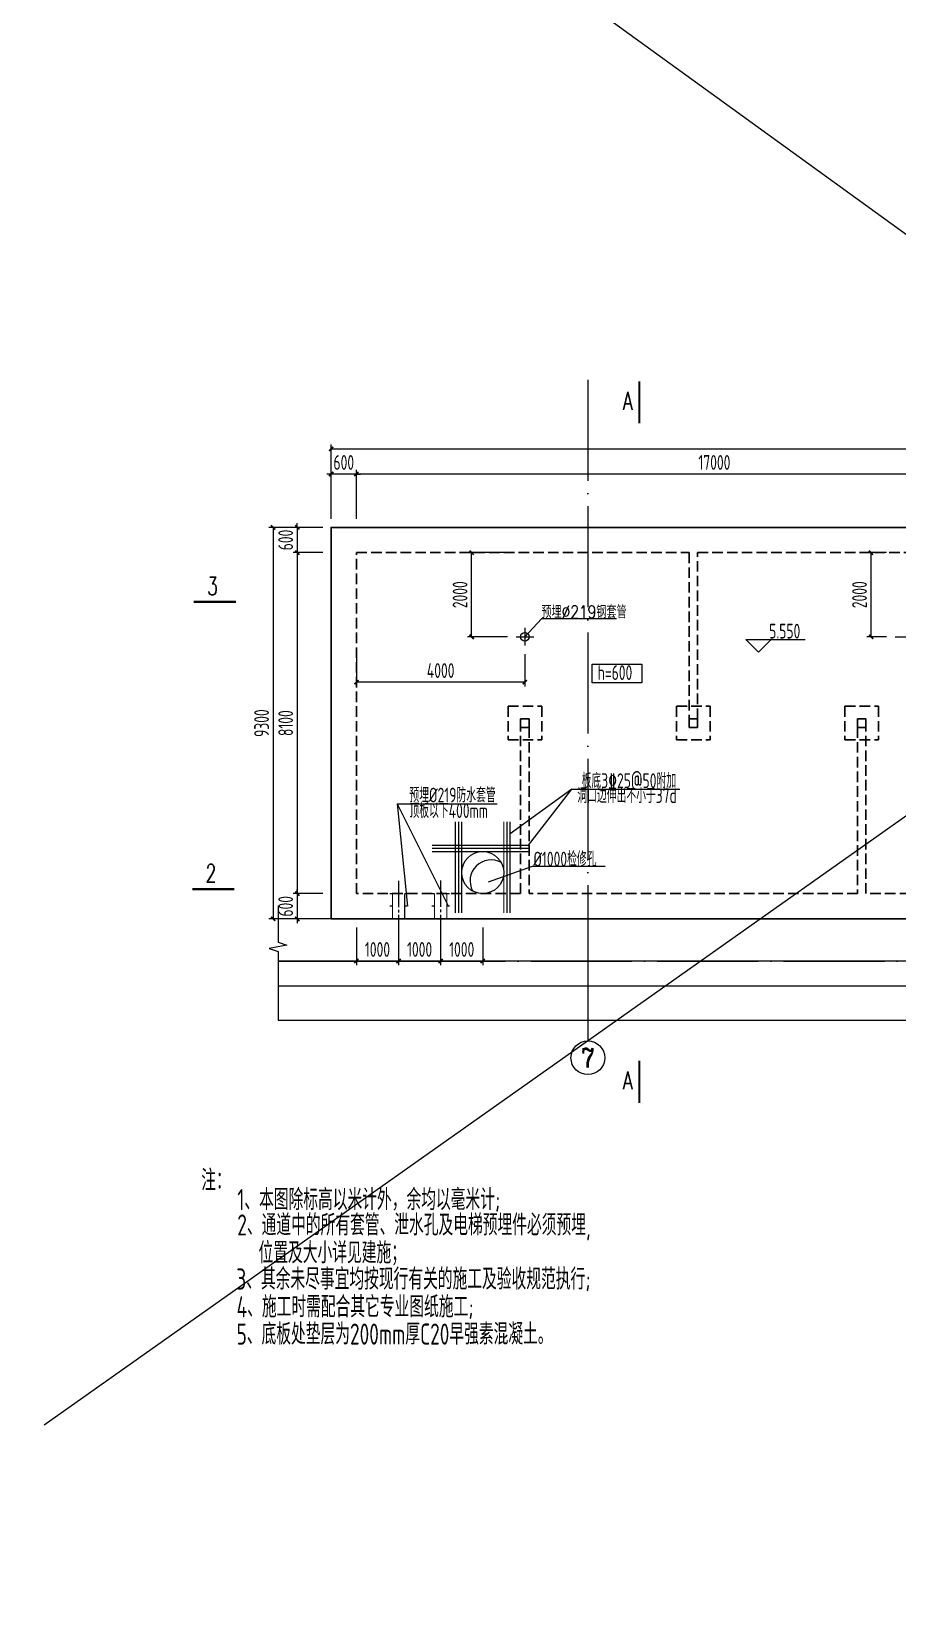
# Model space of a CAD drawing. Header units: millimetres. Extents: x -897614 to 191467, y -439928 to 101803.
# Drawn here: x -858070 to -837513, y -66810 to -29242 of the extents above; entities that cross this region are included whole.
import ezdxf
from ezdxf.enums import TextEntityAlignment as Align

# ---------------------------------------------------------------- set-up
doc = ezdxf.new("R2010")
doc.units = ezdxf.units.MM
doc.header["$LTSCALE"] = 1000
for name, pattern in [('ACAD_ISO04W100', [30, 24, -3, 0, -3]), ('CENTER', [1.625, 1.25, -0.125, 0.125, -0.125]), ('DASH', [0.35, 0.25, -0.1])]:
    doc.linetypes.add(name, pattern=pattern)
for name, color, linetype in [('AXIS', 3, 'Continuous'), ('DIM_ELEV', 3, 'Continuous'), ('DIM_LEAD', 3, 'Continuous'), ('DIM_SYMB', 3, 'Continuous'), ('JG_TEXT', 7, 'Continuous'), ('KD', 7, 'Continuous'), ('OTH', 7, 'Continuous'), ('REIN', 1, 'Continuous'), ('TEXT(水平)', 7, 'Continuous'), ('备注', 1, 'Continuous')]:
    doc.layers.add(name, color=color, linetype=linetype)
for name, color, linetype, lineweight in [('AXIS_TEXT', 7, 'Continuous', 18), ('DOTE', 8, 'ACAD_ISO04W100', 9), ('WALL', 6, 'Continuous', 30)]:
    doc.layers.add(name, color=color, linetype=linetype, lineweight=lineweight)
doc.layers.add('DY', color=1, linetype='Continuous', plot=False)
doc.styles.add('_TCH_AXIS', font='COMPLEX', dxfattribs={"bigfont": 'GBCBIG'})
doc.styles.add('_TCH_LABEL', font='COMPLEX', dxfattribs={"bigfont": 'GBCBIG'})
doc.styles.add('COMPLEX', font='COMPLEX')
doc.styles.add('GPS', font='txt1.shx', dxfattribs={"width": 0.8, "bigfont": 'hztxt.shx'})
doc.styles.add('TSSD', font='tssdeng.shx', dxfattribs={"width": 0.7, "bigfont": 'tssdchn.shx'})
doc.styles.add('TSSD_Rein', font='tssdeng.shx', dxfattribs={"width": 0.75, "bigfont": 'hztxt.shx'})
doc.dimstyles.new('TSD', dxfattribs={"dimtxt": 350, "dimasz": 100, "dimexe": 100, "dimexo": 200, "dimgap": 100, "dimtad": 1, "dimdec": 0, "dimzin": 0, "dimdsep": 46, "dimtxsty": 'TSSD', "dimblk": 'ARCHTICK', "dimcen": 0.09, "dimclrt": 7, "dimazin": 2, "dimtfac": 1, "dimtdec": 0, "dimtix": 1, "dimtmove": 2, "dimatfit": 3, "dimfxl": 0, "dimtolj": 1, "dimtzin": 0, "dimarcsym": 0})

# ---------------------------------------------------------------- blocks, each defined once
blk = doc.blocks.new('_ArchTick')
at = {"color": 0, "linetype": 'ByBlock', "const_width": 0.4}
blk.add_lwpolyline([(-0.5, -0.5), (0.5, 0.5)], dxfattribs=at)
blk = doc.blocks.new('*D193')
at = {"layer": 'Defpoints', "color": 0, "transparency": 16777216}
for p in [(-792468, -39148), (-850958, -41016, 0), (-792468, -41016, 0)]:
    blk.add_point(p, dxfattribs=at)
at = {"layer": 'DIM_LEAD', "color": 0, "lineweight": -2, "transparency": 16777216}
for p, q in [((-850958, -40816), (-850958, -39048)), ((-792468, -40816), (-792468, -39048)), ((-850958, -39148), (-792468, -39148))]:
    blk.add_line(p, q, dxfattribs=at)
at = {"layer": 'DIM_LEAD', "color": 0, "lineweight": -2, "transparency": 16777216, "xscale": 100, "yscale": 100, "zscale": 100, "rotation": 180}
blk.add_blockref('_ArchTick', (-850958, -39148), dxfattribs=at)
at = {"layer": 'DIM_LEAD', "color": 0, "lineweight": -2, "transparency": 16777216, "xscale": 100, "yscale": 100, "zscale": 100}
blk.add_blockref('_ArchTick', (-792468, -39148), dxfattribs=at)
at = {"layer": 'DIM_LEAD', "color": 7, "transparency": 16777216, "insert": (-821713, -38873), "char_height": 350, "attachment_point": 5, "style": 'TSSD'}
blk.add_mtext('\\A1;58490', dxfattribs=at)
blk = doc.blocks.new('A$C3ABC6A2D')
at = {"color": 5, "linetype": 'Continuous'}
for p, q in [((-28370, -6781), (-47829, -6781)), ((-28370, -7781), (-47829, -7781)), ((-28370, -8381), (-47829, -8381))]:
    blk.add_line(p, q, dxfattribs=at)
at = {"color": 5}
blk.add_lwpolyline([(-47829, -6467), (-47829, -7330), (-47619, -7406), (-48039, -7480), (-47829, -7555), (-47829, -9187), (-18323, -9187), (-18246, -8977), (-18172, -9397), (-18098, -9187), (4605, -9187), (4605, -7555), (4395, -7480), (4815, -7406), (4605, -7330), (4605, -6467)], dxfattribs=at)
blk = doc.blocks.new('*D709')
at = {"layer": 'Defpoints', "color": 0, "transparency": 16777216}
for p in [(-850358, -39749), (-850358, -41016, 0), (-833358, -41016, 0)]:
    blk.add_point(p, dxfattribs=at)
at = {"layer": 'DIM_LEAD', "color": 0, "lineweight": -2, "transparency": 16777216}
for p, q in [((-850358, -40816), (-850358, -39649)), ((-833358, -39749), (-850358, -39749)), ((-833358, -40816), (-833358, -39649))]:
    blk.add_line(p, q, dxfattribs=at)
at = {"layer": 'DIM_LEAD', "color": 0, "lineweight": -2, "transparency": 16777216, "xscale": 100, "yscale": 100, "zscale": 100, "rotation": 180}
blk.add_blockref('_ArchTick', (-850358, -39749), dxfattribs=at)
at = {"layer": 'DIM_LEAD', "color": 0, "lineweight": -2, "transparency": 16777216, "xscale": 100, "yscale": 100, "zscale": 100}
blk.add_blockref('_ArchTick', (-833358, -39749), dxfattribs=at)
at = {"layer": 'DIM_LEAD', "color": 7, "transparency": 16777216, "insert": (-841858, -39474), "char_height": 350, "attachment_point": 5, "style": 'TSSD'}
blk.add_mtext('\\A1;17000', dxfattribs=at)
blk = doc.blocks.new('*D710')
at = {"layer": 'Defpoints', "color": 0, "transparency": 16777216}
for p in [(-850958, -39749), (-850958, -41016, 0), (-850358, -41016, 0)]:
    blk.add_point(p, dxfattribs=at)
at = {"layer": 'DIM_LEAD', "color": 0, "lineweight": -2, "transparency": 16777216}
for p, q in [((-850958, -39749), (-851058, -39749)), ((-850958, -40816), (-850958, -39649)), ((-850358, -39749), (-850958, -39749)), ((-850358, -40816), (-850358, -39649)), ((-850358, -39749), (-850258, -39749))]:
    blk.add_line(p, q, dxfattribs=at)
at = {"layer": 'DIM_LEAD', "color": 0, "lineweight": -2, "transparency": 16777216, "xscale": 100, "yscale": 100, "zscale": 100}
blk.add_blockref('_ArchTick', (-850958, -39749), dxfattribs=at)
at = {"layer": 'DIM_LEAD', "color": 0, "lineweight": -2, "transparency": 16777216, "xscale": 100, "yscale": 100, "zscale": 100, "rotation": 180}
blk.add_blockref('_ArchTick', (-850358, -39749), dxfattribs=at)
at = {"layer": 'DIM_LEAD', "color": 7, "transparency": 16777216, "insert": (-850658, -39474), "char_height": 350, "attachment_point": 5, "style": 'TSSD'}
blk.add_mtext('\\A1;600', dxfattribs=at)
blk = doc.blocks.new('*D711')
at = {"layer": 'Defpoints', "color": 0, "transparency": 16777216}
for p in [(-850958, -41016, 0), (-851763, -41616), (-850958, -41616, 0)]:
    blk.add_point(p, dxfattribs=at)
at = {"layer": 'DIM_LEAD', "color": 0, "lineweight": -2, "transparency": 16777216}
for p, q in [((-851763, -41016), (-851763, -40916)), ((-851158, -41016), (-851863, -41016)), ((-851763, -41016), (-851763, -41616)), ((-851158, -41616), (-851863, -41616)), ((-851763, -41616), (-851763, -41716))]:
    blk.add_line(p, q, dxfattribs=at)
at = {"layer": 'DIM_LEAD', "color": 0, "lineweight": -2, "transparency": 16777216, "xscale": 100, "yscale": 100, "zscale": 100}
for p, rotation in [((-851763, -41016), 270), ((-851763, -41616), 90)]:
    blk.add_blockref('_ArchTick', p, dxfattribs=dict(at, rotation=rotation))
at = {"layer": 'DIM_LEAD', "color": 7, "transparency": 16777216, "insert": (-852038, -41316), "char_height": 350, "attachment_point": 5, "rotation": 90, "style": 'TSSD'}
blk.add_mtext('\\A1;600', dxfattribs=at)
blk = doc.blocks.new('*D712')
at = {"layer": 'Defpoints', "color": 0, "transparency": 16777216}
for p in [(-850958, -41616, 0), (-851763, -49716), (-850958, -49716, 0)]:
    blk.add_point(p, dxfattribs=at)
at = {"layer": 'DIM_LEAD', "color": 0, "lineweight": -2, "transparency": 16777216}
for p, q in [((-851158, -41616), (-851863, -41616)), ((-851763, -41616), (-851763, -49716)), ((-851158, -49716), (-851863, -49716))]:
    blk.add_line(p, q, dxfattribs=at)
at = {"layer": 'DIM_LEAD', "color": 0, "lineweight": -2, "transparency": 16777216, "xscale": 100, "yscale": 100, "zscale": 100}
for p, rotation in [((-851763, -41616), 90), ((-851763, -49716), 270)]:
    blk.add_blockref('_ArchTick', p, dxfattribs=dict(at, rotation=rotation))
at = {"layer": 'DIM_LEAD', "color": 7, "transparency": 16777216, "insert": (-852038, -45666), "char_height": 350, "attachment_point": 5, "rotation": 90, "style": 'TSSD'}
blk.add_mtext('\\A1;8100', dxfattribs=at)
blk = doc.blocks.new('*D713')
at = {"layer": 'Defpoints', "color": 0, "transparency": 16777216}
for p in [(-850958, -49716, 0), (-851763, -50316), (-850958, -50316)]:
    blk.add_point(p, dxfattribs=at)
at = {"layer": 'DIM_LEAD', "color": 0, "lineweight": -2, "transparency": 16777216}
for p, q in [((-851158, -49716), (-851863, -49716)), ((-851763, -49716), (-851763, -49616)), ((-851763, -49716), (-851763, -50316)), ((-851158, -50316), (-851863, -50316)), ((-851763, -50316), (-851763, -50416))]:
    blk.add_line(p, q, dxfattribs=at)
at = {"layer": 'DIM_LEAD', "color": 0, "lineweight": -2, "transparency": 16777216, "xscale": 100, "yscale": 100, "zscale": 100}
for p, rotation in [((-851763, -49716), 270), ((-851763, -50316), 90)]:
    blk.add_blockref('_ArchTick', p, dxfattribs=dict(at, rotation=rotation))
at = {"layer": 'DIM_LEAD', "color": 7, "transparency": 16777216, "insert": (-852038, -50016), "char_height": 350, "attachment_point": 5, "rotation": 90, "style": 'TSSD'}
blk.add_mtext('\\A1;600', dxfattribs=at)
blk = doc.blocks.new('*D714')
at = {"layer": 'Defpoints', "color": 0, "transparency": 16777216}
for p in [(-850958, -41016, 0), (-852335, -50316), (-850958, -50316)]:
    blk.add_point(p, dxfattribs=at)
at = {"layer": 'DIM_LEAD', "color": 0, "lineweight": -2, "transparency": 16777216}
for p, q in [((-851158, -41016), (-852435, -41016)), ((-852335, -41016), (-852335, -50316)), ((-851158, -50316), (-852435, -50316))]:
    blk.add_line(p, q, dxfattribs=at)
at = {"layer": 'DIM_LEAD', "color": 0, "lineweight": -2, "transparency": 16777216, "xscale": 100, "yscale": 100, "zscale": 100}
for p, rotation in [((-852335, -41016), 90), ((-852335, -50316), 270)]:
    blk.add_blockref('_ArchTick', p, dxfattribs=dict(at, rotation=rotation))
at = {"layer": 'DIM_LEAD', "color": 7, "transparency": 16777216, "insert": (-852610, -45666), "char_height": 350, "attachment_point": 5, "rotation": 90, "style": 'TSSD'}
blk.add_mtext('\\A1;9300', dxfattribs=at)
blk = doc.blocks.new('*D845')
at = {"layer": 'Defpoints', "color": 0, "transparency": 16777216}
for p in [(-850358, -50316, 0), (-849358, -50316, 0), (-849358, -51316)]:
    blk.add_point(p, dxfattribs=at)
at = {"layer": 'DIM_LEAD', "color": 0, "lineweight": -2, "transparency": 16777216}
for p, q in [((-850358, -50516), (-850358, -51416)), ((-849358, -50516), (-849358, -51416)), ((-850358, -51316), (-849358, -51316))]:
    blk.add_line(p, q, dxfattribs=at)
at = {"layer": 'DIM_LEAD', "color": 0, "lineweight": -2, "transparency": 16777216, "xscale": 100, "yscale": 100, "zscale": 100, "rotation": 180}
blk.add_blockref('_ArchTick', (-850358, -51316), dxfattribs=at)
at = {"layer": 'DIM_LEAD', "color": 0, "lineweight": -2, "transparency": 16777216, "xscale": 100, "yscale": 100, "zscale": 100}
blk.add_blockref('_ArchTick', (-849358, -51316), dxfattribs=at)
at = {"layer": 'DIM_LEAD', "color": 7, "transparency": 16777216, "insert": (-849858, -51041), "char_height": 350, "attachment_point": 5, "style": 'TSSD'}
blk.add_mtext('\\A1;1000', dxfattribs=at)
blk = doc.blocks.new('*D846')
at = {"layer": 'Defpoints', "color": 0, "transparency": 16777216}
for p in [(-849358, -50316, 0), (-848358, -50316), (-848358, -51316)]:
    blk.add_point(p, dxfattribs=at)
at = {"layer": 'DIM_LEAD', "color": 0, "lineweight": -2, "transparency": 16777216}
for p, q in [((-849358, -50516), (-849358, -51416)), ((-848358, -50516), (-848358, -51416)), ((-849358, -51316), (-848358, -51316))]:
    blk.add_line(p, q, dxfattribs=at)
at = {"layer": 'DIM_LEAD', "color": 0, "lineweight": -2, "transparency": 16777216, "xscale": 100, "yscale": 100, "zscale": 100, "rotation": 180}
blk.add_blockref('_ArchTick', (-849358, -51316), dxfattribs=at)
at = {"layer": 'DIM_LEAD', "color": 0, "lineweight": -2, "transparency": 16777216, "xscale": 100, "yscale": 100, "zscale": 100}
blk.add_blockref('_ArchTick', (-848358, -51316), dxfattribs=at)
at = {"layer": 'DIM_LEAD', "color": 7, "transparency": 16777216, "insert": (-848858, -51041), "char_height": 350, "attachment_point": 5, "style": 'TSSD'}
blk.add_mtext('\\A1;1000', dxfattribs=at)
blk = doc.blocks.new('*D847')
at = {"layer": 'Defpoints', "color": 0, "transparency": 16777216}
for p in [(-848358, -50316), (-847358, -50316, 0), (-847358, -51316)]:
    blk.add_point(p, dxfattribs=at)
at = {"layer": 'DIM_LEAD', "color": 0, "lineweight": -2, "transparency": 16777216}
for p, q in [((-848358, -50516), (-848358, -51416)), ((-847358, -50516), (-847358, -51416)), ((-848358, -51316), (-847358, -51316))]:
    blk.add_line(p, q, dxfattribs=at)
at = {"layer": 'DIM_LEAD', "color": 0, "lineweight": -2, "transparency": 16777216, "xscale": 100, "yscale": 100, "zscale": 100, "rotation": 180}
blk.add_blockref('_ArchTick', (-848358, -51316), dxfattribs=at)
at = {"layer": 'DIM_LEAD', "color": 0, "lineweight": -2, "transparency": 16777216, "xscale": 100, "yscale": 100, "zscale": 100}
blk.add_blockref('_ArchTick', (-847358, -51316), dxfattribs=at)
at = {"layer": 'DIM_LEAD', "color": 7, "transparency": 16777216, "insert": (-847858, -51041), "char_height": 350, "attachment_point": 5, "style": 'TSSD'}
blk.add_mtext('\\A1;1000', dxfattribs=at)
blk = doc.blocks.new('*D848')
at = {"layer": 'Defpoints', "color": 0, "transparency": 16777216}
for p in [(-847622, -41616), (-846568, -41616, 0), (-846568, -43616, 0)]:
    blk.add_point(p, dxfattribs=at)
at = {"layer": 'DIM_LEAD', "color": 0, "lineweight": -2, "transparency": 16777216}
for p, q in [((-846768, -41616), (-847722, -41616)), ((-847622, -43616), (-847622, -41616)), ((-846768, -43616), (-847722, -43616))]:
    blk.add_line(p, q, dxfattribs=at)
at = {"layer": 'DIM_LEAD', "color": 0, "lineweight": -2, "transparency": 16777216, "xscale": 100, "yscale": 100, "zscale": 100}
for p, rotation in [((-847622, -41616), 90), ((-847622, -43616), 270)]:
    blk.add_blockref('_ArchTick', p, dxfattribs=dict(at, rotation=rotation))
at = {"layer": 'DIM_LEAD', "color": 7, "transparency": 16777216, "insert": (-847897, -42616), "char_height": 350, "attachment_point": 5, "rotation": 90, "style": 'TSSD'}
blk.add_mtext('\\A1;2000', dxfattribs=at)
blk = doc.blocks.new('*D849')
at = {"layer": 'Defpoints', "color": 0, "transparency": 16777216}
for p in [(-850358, -43826, 0), (-846358, -43826, 0), (-850358, -44692)]:
    blk.add_point(p, dxfattribs=at)
at = {"layer": 'DIM_LEAD', "color": 0, "lineweight": -2, "transparency": 16777216}
for p, q in [((-850358, -44026), (-850358, -44792)), ((-846358, -44026), (-846358, -44792)), ((-846358, -44692), (-850358, -44692))]:
    blk.add_line(p, q, dxfattribs=at)
at = {"layer": 'DIM_LEAD', "color": 0, "lineweight": -2, "transparency": 16777216, "xscale": 100, "yscale": 100, "zscale": 100, "rotation": 180}
blk.add_blockref('_ArchTick', (-850358, -44692), dxfattribs=at)
at = {"layer": 'DIM_LEAD', "color": 0, "lineweight": -2, "transparency": 16777216, "xscale": 100, "yscale": 100, "zscale": 100}
blk.add_blockref('_ArchTick', (-846358, -44692), dxfattribs=at)
at = {"layer": 'DIM_LEAD', "color": 7, "transparency": 16777216, "insert": (-848358, -44417), "char_height": 350, "attachment_point": 5, "style": 'TSSD'}
blk.add_mtext('\\A1;4000', dxfattribs=at)
blk = doc.blocks.new('*D851')
at = {"layer": 'Defpoints', "color": 0, "transparency": 16777216}
for p in [(-838137, -41616), (-837568, -41616, 0), (-837568, -43616, 0)]:
    blk.add_point(p, dxfattribs=at)
at = {"layer": 'DIM_LEAD', "color": 0, "lineweight": -2, "transparency": 16777216}
for p, q in [((-837768, -41616), (-838237, -41616)), ((-838137, -43616), (-838137, -41616)), ((-837768, -43616), (-838237, -43616))]:
    blk.add_line(p, q, dxfattribs=at)
at = {"layer": 'DIM_LEAD', "color": 0, "lineweight": -2, "transparency": 16777216, "xscale": 100, "yscale": 100, "zscale": 100}
for p, rotation in [((-838137, -41616), 90), ((-838137, -43616), 270)]:
    blk.add_blockref('_ArchTick', p, dxfattribs=dict(at, rotation=rotation))
at = {"layer": 'DIM_LEAD', "color": 7, "transparency": 16777216, "insert": (-838412, -42616), "char_height": 350, "attachment_point": 5, "rotation": 90, "style": 'TSSD'}
blk.add_mtext('\\A1;2000', dxfattribs=at)
blk = doc.blocks.new('_axiso')
blk.add_circle((0, 0), 0.5)
at = {"layer": 'AXIS_TEXT', "style": 'COMPLEX', "width": 1.041667}
blk.add_attdef('A', text='', height=0.56, dxfattribs=at).set_placement((-0.25, -0.28), (0.25, -0.28), align=Align.FIT)

msp = doc.modelspace()

# ---------------------------------------------------------------- linework, layer by layer
at = {"layer": 'AXIS'}
msp.add_line((-844862.84766, -51394.9661, 0), (-844862.84766, -53214.81606, 0), dxfattribs=at)
at = {"layer": 'DIM_ELEV'}
for p, q in [((-840812.93528, -43979.92362), (-841112.93528, -43679.92362)), ((-841112.93528, -43679.92362), (-839704.14286, -43679.92362)), ((-840812.93528, -43979.92362), (-840512.93528, -43679.92362))]:
    msp.add_line(p, q, dxfattribs=at)
at = {"layer": 'DIM_SYMB', "const_width": 50}
for points in [[(-843638.69431, -37548.31046), (-843638.69431, -38548.31046)], [(-854219.47487, -42784.01342), (-853219.47487, -42784.01342)], [(-843638.69431, -53685.96997), (-843638.69431, -54685.96997)]]:
    msp.add_lwpolyline(points, dxfattribs=at)
at = {"layer": 'DIM_SYMB', "const_width": 50, "elevation": 0}
msp.add_lwpolyline([(-854256.73827, -49609.31231), (-853256.73827, -49609.31231)], dxfattribs=at)
at = {"layer": 'DOTE', "ltscale": 0.1}
for p, q in [((-844862.84766, -37513.22202, 0), (-844862.84766, -51394.9661, 0)), ((-852217.08157, -51315.67639, 0), (-793914.74857, -51315.67639, 0))]:
    msp.add_line(p, q, dxfattribs=at)
at = {"layer": 'DOTE', "linetype": 'CENTER', "ltscale": 0.5}
for p, q in [((-849358.31444, -49409.77942, 0), (-849358.31444, -50761.72687, 0)), ((-848358.31444, -49403.5928, 0), (-848358.31444, -50746.97719, 0))]:
    msp.add_line(p, q, dxfattribs=at)
at = {"layer": 'DY'}
msp.add_line((-665796.93925, -158342.98831), (-897614.31872, 9634.60665), dxfattribs=at)
at = {"layer": 'JG_TEXT'}
msp.add_lwpolyline([(-844762.25092, -44266.72798), (-843578.71159, -44266.72798), (-843578.71159, -44712.24369), (-844762.25092, -44712.24369)], close=True, dxfattribs=at)
at = {"layer": 'KD'}
msp.add_circle((-847358.31444, -49215.67717, 0), 500, dxfattribs=at)
msp.add_arc((-847159.96889, -49414.02272, 0), 500, 61.290225851, 208.709774147, dxfattribs=at)
at = {"layer": 'OTH'}
for p, q in [((-845967.05847, -43187.20457, 0), (-846358.31444, -43615.67717, 0)), ((-844184.13139, -43187.20457, 0), (-845967.05847, -43187.20457, 0)), ((-845240.29329, -47231.11977), (-846708.31444, -48298.40177, 0)), ((-846274.30823, -48565.67717, 0), (-845240.29329, -47231.11977)), ((-845240.29329, -47231.11977), (-842676.77279, -47231.11977)), ((-849394.24154, -47584.35736, 0), (-847014.21559, -47584.35736, 0)), ((-849394.24154, -47584.35736, 0), (-848179.33032, -50008.01062, 0)), ((-849394.24154, -47584.35736, 0), (-849145.58032, -50014.19724, 0)), ((-846183.08344, -49070.02529), (-847227.34637, -49446.4058)), ((-844455.30447, -49070.02529), (-846183.08344, -49070.02529))]:
    msp.add_line(p, q, dxfattribs=at)
at = {"layer": 'OTH', "linetype": 'CENTER', "ltscale": 0.5}
for p, q in [((-846358.31444, -43405.67717, 0), (-846358.31444, -43825.67717, 0)), ((-846568.31444, -43615.67717, 0), (-846148.31444, -43615.67717, 0)), ((-837568.31444, -43615.67717, 0), (-837148.31444, -43615.67717, 0))]:
    msp.add_line(p, q, dxfattribs=at)
at = {"layer": 'OTH', "linetype": 'Continuous', "const_width": 27, "elevation": 0}
for points in [[(-849571.04856, -49715.67717), (-849503.54856, -49715.67717)], [(-849503.54856, -49715.67717), (-849503.54856, -49715.67717), (-849503.54856, -50008.01062)], [(-849213.08032, -49715.67717), (-849213.08032, -49715.67717), (-849213.08032, -50008.01062)], [(-849145.58032, -49715.67717), (-849213.08032, -49715.67717)], [(-848571.04856, -49715.67717), (-848503.54856, -49715.67717)], [(-848503.54856, -49715.67717), (-848503.54856, -49715.67717), (-848503.54856, -50008.01062)], [(-848213.08032, -49715.67717), (-848213.08032, -49715.67717), (-848213.08032, -50008.01062)], [(-848145.58032, -49715.67717), (-848213.08032, -49715.67717)], [(-849571.04856, -50008.01062), (-849503.54856, -50008.01062)], [(-849571.04856, -50315.67717), (-849503.54856, -50315.67717)], [(-849503.54856, -50315.67717), (-849503.54856, -50315.67717), (-849503.54856, -50008.01062)], [(-849213.08032, -50315.67717), (-849213.08032, -50315.67717), (-849213.08032, -50008.01062)], [(-849145.58032, -50315.67717), (-849213.08032, -50315.67717)], [(-848571.04856, -50008.01062), (-848503.54856, -50008.01062)], [(-848571.04856, -50315.67717), (-848503.54856, -50315.67717)], [(-848503.54856, -50315.67717), (-848503.54856, -50315.67717), (-848503.54856, -50008.01062)], [(-848213.08032, -50315.67717), (-848213.08032, -50315.67717), (-848213.08032, -50008.01062)], [(-848145.58032, -50008.01062), (-848213.08032, -50008.01062)], [(-848145.58032, -50315.67717), (-848213.08032, -50315.67717)]]:
    msp.add_lwpolyline(points, dxfattribs=at)
at = {"layer": 'OTH', "const_width": 27, "elevation": 0}
msp.add_lwpolyline([(-849145.58032, -50008.01062), (-849213.08032, -50008.01062)], dxfattribs=at)
at = {"layer": 'OTH'}
msp.add_circle((-846358.31444, -43615.67717, 0), 100, dxfattribs=at)
at = {"layer": 'REIN', "const_width": 30, "elevation": 0}
for points in [[(-848008.31444, -50173.03206), (-848008.31444, -48005.01964)], [(-847932.30658, -50173.03206), (-847932.30658, -48005.01964)], [(-847858.31444, -50173.03206), (-847858.31444, -48005.01964)], [(-846858.31444, -50173.03206), (-846858.31444, -48005.01964)], [(-846782.30658, -50173.03206), (-846782.30658, -48005.01964)], [(-846708.31444, -50173.03206), (-846708.31444, -48005.01964)], [(-848560.67507, -48565.67717), (-846274.30823, -48565.67717)], [(-848560.67507, -48641.68502), (-846274.30823, -48641.68502)], [(-848560.67507, -48715.67717), (-846274.30823, -48715.67717)]]:
    msp.add_lwpolyline(points, dxfattribs=at)
at = {"layer": 'WALL', "linetype": 'DASH'}
for p, q in [((-842458.31444, -41615.67716, 0), (-842458.31444, -45565.67717, 0)), ((-842258.31444, -45565.67717, 0), (-842258.31444, -41615.67716, 0)), ((-846758.31444, -45265.67717, 0), (-846758.31444, -46065.67717, 0)), ((-846758.31444, -45265.67717, 0), (-845958.31444, -45265.67717, 0)), ((-845958.31444, -45265.67717, 0), (-845958.31444, -46065.67717, 0)), ((-842758.31444, -45265.67717, 0), (-841958.31444, -45265.67717, 0)), ((-842758.31444, -45265.67717, 0), (-842758.31444, -46065.67717, 0)), ((-841958.31444, -45265.67717, 0), (-841958.31444, -46065.67717, 0)), ((-838758.31444, -45265.67717, 0), (-837958.31444, -45265.67717, 0)), ((-838758.31444, -45265.67717, 0), (-838758.31444, -46065.67717, 0)), ((-837958.31444, -45265.67717, 0), (-837958.31444, -46065.67717, 0)), ((-846458.31444, -45565.67717, 0), (-846258.31444, -45565.67717, 0)), ((-846458.31444, -45565.67717, 0), (-846458.31444, -45765.67717, 0)), ((-846458.31444, -49715.67717, 0), (-846458.31444, -45765.67717, 0)), ((-846458.31444, -45765.67717, 0), (-846258.31444, -45765.67717, 0)), ((-846258.31444, -45565.67717, 0), (-846258.31444, -45765.67717, 0)), ((-846258.31444, -45765.67717, 0), (-846258.31444, -49715.67717, 0)), ((-842458.31444, -45565.67717, 0), (-842258.31444, -45565.67717, 0)), ((-842458.31444, -45565.67717, 0), (-842458.31444, -45765.67717, 0)), ((-842458.31444, -45765.67717, 0), (-842258.31444, -45765.67717, 0)), ((-842258.31444, -45565.67717, 0), (-842258.31444, -45765.67717, 0)), ((-838458.31444, -45565.67717, 0), (-838258.31444, -45565.67717, 0)), ((-838458.31444, -45565.67717, 0), (-838458.31444, -45765.67717, 0)), ((-838458.31444, -45765.67717, 0), (-838458.31444, -49715.67717, 0)), ((-838458.31444, -45765.67717, 0), (-838258.31444, -45765.67717, 0)), ((-838258.31444, -45565.67717, 0), (-838258.31444, -45765.67717, 0)), ((-838258.31444, -49715.67717, 0), (-838258.31444, -45765.67717, 0)), ((-846758.31444, -46065.67717, 0), (-845958.31444, -46065.67717, 0)), ((-842758.31444, -46065.67717, 0), (-841958.31444, -46065.67717, 0)), ((-838758.31444, -46065.67717, 0), (-837958.31444, -46065.67717, 0))]:
    msp.add_line(p, q, dxfattribs=at)
at = {"layer": 'WALL', "elevation": 0}
msp.add_lwpolyline([(-850958.31444, -50315.67717), (-832758.31444, -50315.67717), (-832758.31444, -41015.67716), (-850958.31444, -41015.67716)], close=True, dxfattribs=at)
at = {"layer": 'WALL', "linetype": 'DASH', "elevation": 0}
for points in [[(-846458.31444, -49715.67717), (-850358.31444, -49715.67717), (-850358.31444, -41615.67717), (-842458.31444, -41615.67717)], [(-842258.31444, -41615.67717), (-833358.31444, -41615.67717), (-833358.31444, -49715.67717), (-838258.31444, -49715.67717)], [(-838458.31444, -49715.67717), (-846258.31444, -49715.67717)]]:
    msp.add_lwpolyline(points, dxfattribs=at)
at = {"layer": '备注', "color": 1}
msp.add_line((-783522.83613, -9838.62051), (-857772.83613, -62338.62051), dxfattribs=at)

# ---------------------------------------------------------------- block references
at = {"color": 1, "ltscale": 10}
msp.add_blockref('A$C3ABC6A2D', (-804387.92042, -43534.8104, 0), dxfattribs=at)
at = {"layer": 'AXIS'}
ref = msp.add_blockref('_axiso', (-844862.84766, -53614.81606, 0), dxfattribs=dict(at, xscale=800, yscale=800, zscale=800))
ref.add_attrib('A', '7', dxfattribs={"layer": 'AXIS_TEXT', "ltscale": 10, "height": 465.94816, "style": '_TCH_AXIS'}).set_placement((-845018.16371, -53847.79015, 0), (-844707.5316, -53847.79015, 0), align=Align.FIT)

# ---------------------------------------------------------------- texts
at = {"layer": 'DIM_ELEV', "style": 'TSSD', "width": 0.7}
msp.add_text('5.550', height=350, dxfattribs=at).set_placement((-840557.40989, -43655.82857))
at = {"layer": 'DIM_SYMB', "style": '_TCH_LABEL', "width": 0.705882}
for s, p in [('A', (-844028.38471, -38225.71997)), ('3', (-853903.61817, -42620.84083)), ('2', (-853940.88158, -49442.78553, 0)), ('A', (-844028.38471, -54363.37949))]:
    msp.add_text(s, height=425, dxfattribs=at).set_placement(p)
at = {"layer": 'JG_TEXT', "style": 'TSSD', "width": 0.7}
msp.add_text('h=600', height=350, dxfattribs=at).set_placement((-844628.29324, -44640.76978))
at = {"layer": 'OTH'}
for s, height, style, width, p in [('预埋%%C219钢套管', 300, 'GPS', 0.8, (-845964.43551, -43174.30774, 0)), ('板底3%%13225@50附加', 350, 'TSSD', 0.7, (-845010.1913, -47208.18394)), ('预埋%%C219防水套管', 350, 'TSSD', 0.7, (-849098.92316, -47549.01752, 0)), ('洞口边伸出不小于37d', 350, 'TSSD', 0.7, (-845112.11537, -47562.6551)), ('顶板以下400mm', 350, 'TSSD', 0.7, (-849098.5104, -47919.06402, 0)), ('%%C1000检修孔', 350, 'TSSD', 0.7, (-846155.32527, -49068.61037))]:
    msp.add_text(s, height=height, dxfattribs=dict(at, style=style, width=width)).set_placement(p)
at = {"layer": 'TEXT(水平)', "style": 'TSSD_Rein', "width": 0.7}
for s, p in [('注：', (-854043.18225, -56771.21936)), ('1、本图除标高以米计外，余均以毫米计;', (-853186.53958, -57232.51919)), ('2、通道中的所有套管、泄水孔及电梯预埋件必须预埋,', (-853186.45558, -57834.82558)), ('位置及大小详见建施；    ', (-852682.40578, -58496.41136)), ('3、其余未尽事宜均按现行有关的施工及验收规范执行;    ', (-853209.81893, -59119.46294)), ('4、施工时需配合其它专业图纸施工;    ', (-853203.57683, -59779.61028)), ('5、底板处垫层为200mm厚C20早强素混凝土。    ', (-853203.57683, -60426.25834))]:
    msp.add_text(s, height=500, dxfattribs=at).set_placement(p)

# ---------------------------------------------------------------- dimensions: what is measured, and where the dimension line sits
at = {"layer": 'DIM_LEAD'}
for base, p1, p2, picture, middle in [((-792467.85934, -39148.03061), (-850958.31444, -41015.69842, 0), (-792467.85934, -41015.69929, 0), '*D193', (-821713.08689, -38873.03061)), ((-850958.31444, -39748.68371), (-850358.31444, -41015.67716, 0), (-850958.31444, -41015.67716, 0), '*D710', (-850658.31444, -39473.68371)), ((-850358.31444, -39748.68371), (-833358.31444, -41015.67716, 0), (-850358.31444, -41015.67716, 0), '*D709', (-841858.31444, -39473.68371))]:
    dim = msp.add_linear_dim(base=base, p1=p1, p2=p2, dimstyle='TSD', dxfattribs=at)
    dim.commit()
    dim.dimension.update_dxf_attribs({"geometry": picture, "text_midpoint": middle})
for base, p1, p2, picture, middle in [((-851762.55953, -41615.67717), (-850958.31444, -41015.69842, 0), (-850958.31444, -41615.67717, 0), '*D711', (-852037.55953, -41315.68779)), ((-852335.35977, -50315.67639), (-850958.31444, -41015.67716, 0), (-850958.31444, -50315.67639), '*D714', (-852610.35977, -45665.67678)), ((-851762.55953, -49715.67717), (-850958.31444, -41615.67717, 0), (-850958.31444, -49715.67717, 0), '*D712', (-852037.55953, -45665.67717)), ((-851762.55953, -50315.67639), (-850958.31444, -49715.67717, 0), (-850958.31444, -50315.67639), '*D713', (-852037.55953, -50015.67678))]:
    dim = msp.add_linear_dim(base=base, p1=p1, p2=p2, angle=90, dimstyle='TSD', dxfattribs=at)
    dim.commit()
    dim.dimension.update_dxf_attribs({"geometry": picture, "text_midpoint": middle})
for base, p1, p2, picture, middle in [((-847621.64729, -41615.67717), (-846568.31444, -43615.67717, 0), (-846568.31444, -41615.67717, 0), '*D848', (-847896.64729, -42615.67717)), ((-838136.99932, -41615.67717), (-837568.31444, -43615.67717, 0), (-837568.31444, -41615.67717, 0), '*D851', (-838411.99932, -42615.67717))]:
    dim = msp.add_linear_dim(base=base, p1=p1, p2=p2, angle=90, dimstyle='TSD', override={"dimfxl": 250}, dxfattribs=at)
    dim.commit()
    dim.dimension.update_dxf_attribs({"geometry": picture, "text_midpoint": middle})
for base, p1, p2, picture, middle in [((-850358.31444, -44692.25714), (-846358.31444, -43825.67717, 0), (-850358.31444, -43825.67717, 0), '*D849', (-848358.31444, -44417.25714)), ((-849358.31444, -51315.67639), (-850358.31444, -50315.67639, 0), (-849358.31444, -50315.67717, 0), '*D845', (-849858.31444, -51040.67639)), ((-848358.31444, -51315.67639), (-849358.31444, -50315.67717, 0), (-848358.31444, -50315.67717), '*D846', (-848858.31444, -51040.67639)), ((-847358.31444, -51315.67639), (-848358.31444, -50315.67717), (-847358.31444, -50315.67639, 0), '*D847', (-847858.31444, -51040.67639))]:
    dim = msp.add_linear_dim(base=base, p1=p1, p2=p2, dimstyle='TSD', override={"dimfxl": 250}, dxfattribs=at)
    dim.commit()
    dim.dimension.update_dxf_attribs({"geometry": picture, "text_midpoint": middle})

doc.saveas('drawing.dxf')
